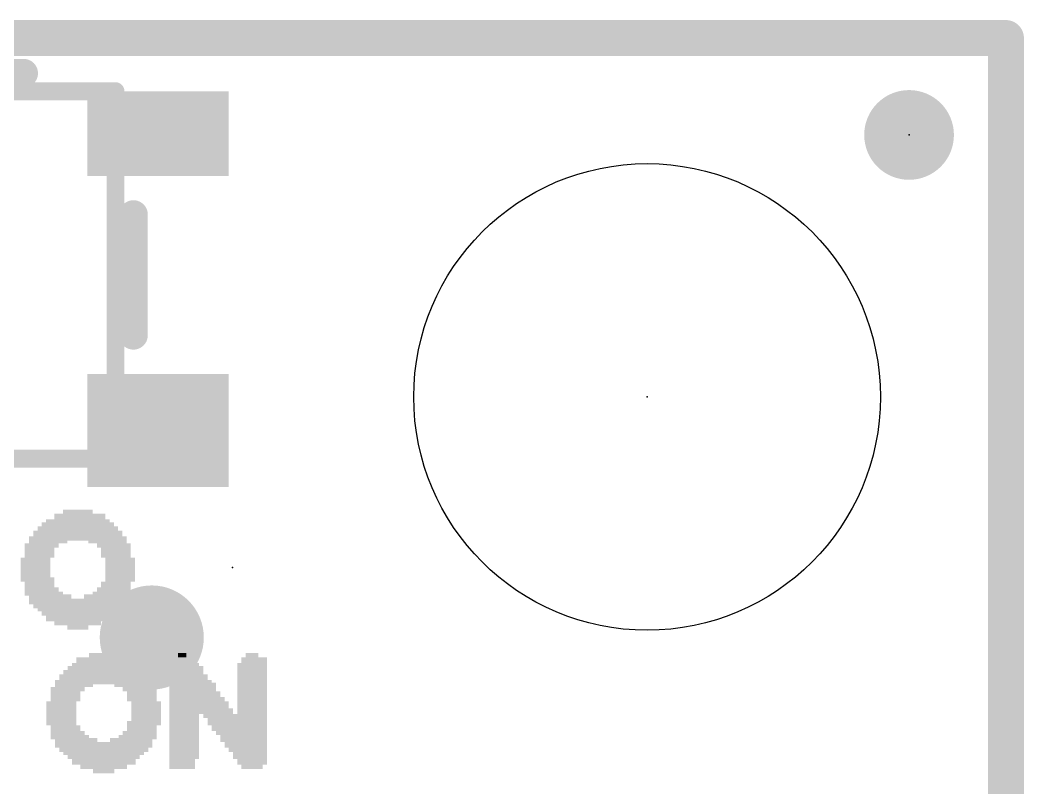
# Model space of a CAD drawing. Extents: x -34 to 52.6, y -23.4 to 26.6.
# Drawn here: x 18.42 to 25.53, y 20.09 to 25.53 of the extents above; entities that cross this region are included whole.
import ezdxf

# ---------------------------------------------------------------- set-up
doc = ezdxf.new("R2010")
doc.units = 0
for name, color, linetype in [('1', 12, 'CONTINUOUS'), ('16', 140, 'CONTINUOUS'), ('18', 110, 'CONTINUOUS'), ('20', 53, 'CONTINUOUS'), ('21', 41, 'CONTINUOUS'), ('22', 40, 'CONTINUOUS'), ('23', 53, 'CONTINUOUS'), ('24', 53, 'CONTINUOUS'), ('51', 53, 'CONTINUOUS')]:
    doc.layers.add(name, color=color, linetype=linetype)

# ---------------------------------------------------------------- blocks, each defined once
blk = doc.blocks.new('PIE')
at = {"const_width": 0.5}
blk.add_lwpolyline([(0, -0.25, 1), (0, 0.25, 1), (0, -0.25)], format="xyb", dxfattribs=at)
blk = doc.blocks.new('RECT')
blk.add_solid([(-0.5, -0.5), (0.5, -0.5), (-0.5, 0.5), (0.5, 0.5)])
blk = doc.blocks.new('ROUNDV')
at = {"const_width": 0.5}
blk.add_lwpolyline([(0, -0.25, 1), (0, 0.25, 1), (0, -0.25)], format="xyb", dxfattribs=at)

msp = doc.modelspace()

# ---------------------------------------------------------------- linework, layer by layer
at = {"layer": '1', "const_width": 0.254}
for points in [[(0, 25.4), (25.4, 25.4)], [(25.4, 25.4), (25.4, 0)]]:
    msp.add_lwpolyline(points, dxfattribs=at)
at = {"layer": '1', "const_width": 0.127}
for points in [[(25.4635, 25.4, 1), (25.3365, 25.4)], [(25.4, 25.3365, 1), (25.4, 25.4635)]]:
    msp.add_lwpolyline(points, format="xyb", dxfattribs=at)
at = {"layer": '16', "const_width": 0.254}
for points in [[(0, 25.4), (25.4, 25.4)], [(25.4, 25.4), (25.4, 0)]]:
    msp.add_lwpolyline(points, dxfattribs=at)
at = {"layer": '16', "const_width": 0.127}
for points in [[(25.4635, 25.4, 1), (25.3365, 25.4)], [(25.4, 25.3365, 1), (25.4, 25.4635)]]:
    msp.add_lwpolyline(points, format="xyb", dxfattribs=at)
at = {"layer": '20', "const_width": 0.2032}
for points in [[(25.4, 25.4), (0, 25.4)], [(25.4, 0), (25.4, 25.4)]]:
    msp.add_lwpolyline(points, dxfattribs=at)
at = {"layer": '20', "const_width": 0.1016}
for points in [[(25.4508, 25.4, 1), (25.3492, 25.4)], [(25.4, 25.3492, 1), (25.4, 25.4508)]]:
    msp.add_lwpolyline(points, format="xyb", dxfattribs=at)
at = {"layer": '20'}
msp.add_circle((22.86, 22.86), 1.651, dxfattribs=at)
at = {"layer": '21', "const_width": 0.2032}
for points in [[(18.448, 25.1506), (13.048, 25.1506)], [(19.225, 24.1506), (19.225, 23.2966)]]:
    msp.add_lwpolyline(points, dxfattribs=at)
at = {"layer": '21', "const_width": 0.1016}
for points in [[(18.448, 25.0998, 1), (18.448, 25.2014)], [(19.2758, 24.1506, 1), (19.1742, 24.1506)], [(19.1742, 23.2966, 1), (19.2758, 23.2966)]]:
    msp.add_lwpolyline(points, format="xyb", dxfattribs=at)
at = {"layer": '23'}
for p in [(24.7142, 24.7142), (22.86, 22.86)]:
    msp.add_point(p, dxfattribs=at)
at = {"layer": '24'}
for p in [(24.7142, 24.7142), (19.9263, 21.6535)]:
    msp.add_point(p, dxfattribs=at)
at = {"layer": '51', "const_width": 0.127}
for points in [[(19.098, 25.0236), (15.648, 25.0236)], [(19.098, 22.4236), (19.098, 25.0236)], [(12.398, 22.4236), (19.098, 22.4236)]]:
    msp.add_lwpolyline(points, dxfattribs=at)
at = {"layer": '51', "const_width": 0.0635}
for points in [[(19.1298, 25.0236, 1), (19.0663, 25.0236)], [(19.098, 24.9919, 1), (19.098, 25.0554)], [(19.0663, 22.4236, 1), (19.1298, 22.4236)], [(19.098, 22.3919, 1), (19.098, 22.4553)]]:
    msp.add_lwpolyline(points, format="xyb", dxfattribs=at)

# ---------------------------------------------------------------- block references
at = {"layer": '1'}
for p, yscale in [((19.398, 24.7236), 0.6), ((19.398, 22.6236), 0.8)]:
    msp.add_blockref('RECT', p, dxfattribs=dict(at, yscale=yscale))
at = {"layer": '1', "xscale": 0.635, "yscale": 0.635}
msp.add_blockref('PIE', (24.7142, 24.7142), dxfattribs=at)
at = {"layer": '16', "xscale": 0.635, "yscale": 0.635}
msp.add_blockref('PIE', (24.7142, 24.7142), dxfattribs=at)
at = {"layer": '18', "xscale": 0.7366, "yscale": 0.7366}
msp.add_blockref('ROUNDV', (19.3548, 21.1582), dxfattribs=at)
msp.add_blockref('ROUNDV', (19.3548, 21.1582), dxfattribs=at)
at = {"layer": '21'}
for p, xscale, yscale in [((19.0147, 21.0325), 0.21, 0.03), ((19.5697, 21.0325), 0.06, 0.03), ((20.0647, 21.0325), 0.09, 0.03), ((19.0147, 20.9625), 0.45, 0.03), ((18.9997, 20.9975), 0.36, 0.04), ((19.5697, 20.9975), 0.18, 0.04), ((19.5847, 20.9625), 0.21, 0.03), ((20.0647, 20.9625), 0.21, 0.03), ((20.0797, 20.9975), 0.18, 0.04), ((19.0147, 20.8775), 0.63, 0.04), ((19.0147, 20.9125), 0.57, 0.03), ((19.0147, 20.9425), 0.51, 0.03), ((19.5997, 20.9425), 0.24, 0.03), ((19.5997, 20.9125), 0.24, 0.03), ((19.6147, 20.8775), 0.27, 0.04), ((20.0647, 20.9425), 0.21, 0.03), ((20.0647, 20.9125), 0.21, 0.03), ((20.0647, 20.8775), 0.21, 0.04), ((19.0147, 20.8425), 0.69, 0.03), ((18.8047, 20.8225), 0.27, 0.03), ((19.2247, 20.8225), 0.27, 0.03), ((19.6297, 20.8425), 0.3, 0.03), ((19.6447, 20.8225), 0.33, 0.03), ((20.0647, 20.8425), 0.21, 0.03), ((20.0647, 20.8225), 0.21, 0.03), ((18.7597, 20.7925), 0.24, 0.03), ((18.7447, 20.7575), 0.21, 0.04), ((19.2697, 20.7925), 0.24, 0.03), ((19.2847, 20.7575), 0.21, 0.04), ((19.6447, 20.7925), 0.33, 0.03), ((19.6597, 20.7575), 0.36, 0.04), ((20.0647, 20.7925), 0.21, 0.03), ((20.0647, 20.7575), 0.21, 0.04), ((18.7147, 20.6925), 0.21, 0.03), ((18.7147, 20.6725), 0.21, 0.03), ((18.7447, 20.7225), 0.21, 0.03), ((19.2847, 20.7225), 0.21, 0.03), ((19.3147, 20.6925), 0.21, 0.03), ((19.3147, 20.6725), 0.21, 0.03), ((19.6747, 20.7225), 0.39, 0.03), ((19.6897, 20.6925), 0.42, 0.03), ((19.6897, 20.6725), 0.42, 0.03), ((20.0647, 20.7225), 0.21, 0.03), ((20.0647, 20.6925), 0.21, 0.03), ((20.0647, 20.6725), 0.21, 0.03), ((18.7147, 20.6375), 0.21, 0.04), ((18.7147, 20.6025), 0.21, 0.03), ((19.3147, 20.6375), 0.21, 0.04), ((19.3147, 20.6025), 0.21, 0.03), ((19.7047, 20.6375), 0.45, 0.04), ((19.5847, 20.6025), 0.21, 0.03), ((19.9447, 20.6025), 0.45, 0.03), ((20.0647, 20.6375), 0.21, 0.04), ((18.7147, 20.5825), 0.21, 0.03), ((18.7147, 20.5525), 0.21, 0.03), ((18.7447, 20.5175), 0.21, 0.04), ((19.2997, 20.5525), 0.24, 0.03), ((19.2847, 20.5175), 0.21, 0.04), ((19.3147, 20.5825), 0.21, 0.03), ((19.5847, 20.5825), 0.21, 0.03), ((19.5847, 20.5525), 0.21, 0.03), ((19.5847, 20.5175), 0.21, 0.04), ((19.9597, 20.5825), 0.42, 0.03), ((19.9597, 20.5525), 0.42, 0.03), ((19.9747, 20.5175), 0.39, 0.04), ((18.7597, 20.4825), 0.24, 0.03), ((18.7747, 20.4525), 0.27, 0.03), ((19.2547, 20.4525), 0.27, 0.03), ((19.2697, 20.4825), 0.24, 0.03), ((19.5847, 20.4825), 0.21, 0.03), ((19.5847, 20.4525), 0.21, 0.03), ((19.9897, 20.4825), 0.36, 0.03), ((20.0047, 20.4525), 0.33, 0.03), ((18.8197, 20.4325), 0.3, 0.03), ((19.0147, 20.3975), 0.69, 0.04), ((19.2097, 20.4325), 0.3, 0.03), ((19.5847, 20.4325), 0.21, 0.03), ((19.5847, 20.3975), 0.21, 0.04), ((20.0047, 20.4325), 0.33, 0.03), ((20.0197, 20.3975), 0.3, 0.04), ((19.0147, 20.3625), 0.63, 0.03), ((19.0147, 20.3425), 0.57, 0.03), ((19.0147, 20.3125), 0.51, 0.03), ((19.5847, 20.3625), 0.21, 0.03), ((19.5847, 20.3425), 0.21, 0.03), ((19.5847, 20.3125), 0.21, 0.03), ((20.0347, 20.3625), 0.27, 0.03), ((20.0497, 20.3425), 0.24, 0.03), ((20.0497, 20.3125), 0.24, 0.03), ((19.0147, 20.2775), 0.45, 0.04), ((19.0147, 20.2425), 0.33, 0.03), ((19.5697, 20.2775), 0.18, 0.04), ((19.5697, 20.2425), 0.18, 0.03), ((20.0647, 20.2775), 0.21, 0.04), ((20.0647, 20.2425), 0.15, 0.03), ((19.0147, 20.2125), 0.15, 0.03)]:
    msp.add_blockref('RECT', p, dxfattribs=dict(at, xscale=xscale, yscale=yscale))
at = {"layer": '22', "rotation": 180}
for p, xscale, yscale in [((18.8463, 22.0135), 0.36, 0.04), ((18.8313, 22.0485), 0.21, 0.03), ((18.8313, 21.9585), 0.51, 0.03), ((18.8313, 21.9785), 0.45, 0.03), ((18.8313, 21.8935), 0.63, 0.04), ((18.8313, 21.9285), 0.57, 0.03), ((18.5763, 21.8085), 0.24, 0.03), ((18.8313, 21.8585), 0.69, 0.03), ((18.6213, 21.8385), 0.27, 0.03), ((19.0413, 21.8385), 0.27, 0.03), ((19.0863, 21.8085), 0.24, 0.03), ((18.5613, 21.7735), 0.21, 0.04), ((18.5613, 21.7385), 0.21, 0.03), ((19.1013, 21.7735), 0.21, 0.04), ((19.1013, 21.7385), 0.21, 0.03), ((18.5313, 21.7085), 0.21, 0.03), ((18.5313, 21.6885), 0.21, 0.03), ((18.5313, 21.6535), 0.21, 0.04), ((19.1313, 21.7085), 0.21, 0.03), ((19.1313, 21.6885), 0.21, 0.03), ((19.1313, 21.6535), 0.21, 0.04), ((18.5313, 21.6185), 0.21, 0.03), ((18.5313, 21.5985), 0.21, 0.03), ((19.1313, 21.6185), 0.21, 0.03), ((19.1313, 21.5985), 0.21, 0.03), ((18.5463, 21.5685), 0.24, 0.03), ((18.5613, 21.5335), 0.21, 0.04), ((19.1013, 21.5335), 0.21, 0.04), ((19.1313, 21.5685), 0.21, 0.03), ((18.5763, 21.4985), 0.24, 0.03), ((18.5913, 21.4685), 0.27, 0.03), ((18.6363, 21.4485), 0.3, 0.03), ((19.0263, 21.4485), 0.3, 0.03), ((19.0713, 21.4685), 0.27, 0.03), ((19.0863, 21.4985), 0.24, 0.03), ((18.8313, 21.4135), 0.69, 0.04), ((18.8313, 21.3785), 0.63, 0.03), ((18.8313, 21.3585), 0.57, 0.03), ((18.8313, 21.3285), 0.51, 0.03), ((18.8313, 21.2935), 0.45, 0.04), ((18.8313, 21.2585), 0.33, 0.03), ((18.8313, 21.2285), 0.15, 0.03)]:
    msp.add_blockref('RECT', p, dxfattribs=dict(at, xscale=xscale, yscale=yscale))

doc.saveas('drawing.dxf')
